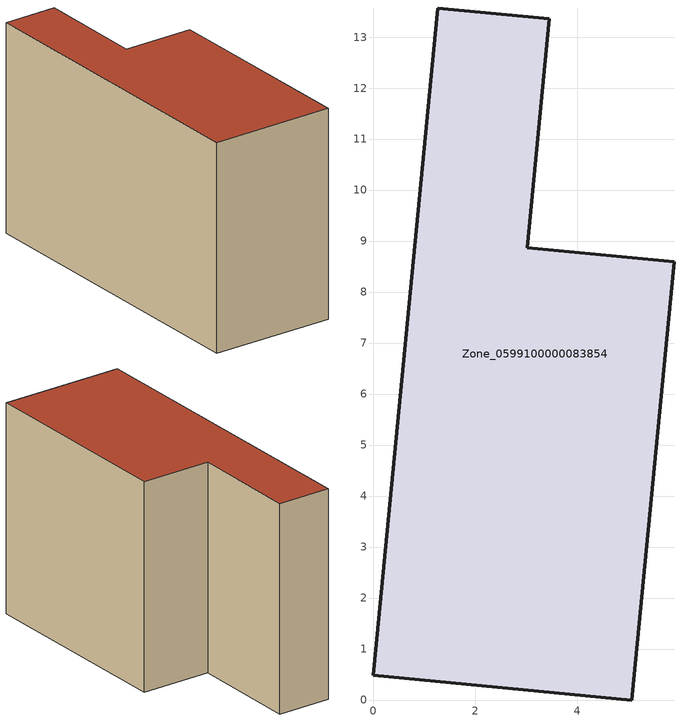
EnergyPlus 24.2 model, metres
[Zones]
Zone_0599100000083854
 floor ground (C_G): 0,0.49 1.27,13.57 3.46,13.36 3.02,8.87 5.91,8.59 5.07,0 z0
 wall outside (C_F): 1.27,13.57 0,0.49 5.07,0 5.91,8.59 3.02,8.87 3.46,13.36 1.27,13.57 z0:8.55
 roof outside (C_R): 0,0.49 5.07,0 5.91,8.59 3.02,8.87 3.46,13.36 1.27,13.57 z8.55
[BUILDING]
Pand.0599100000083854: North Axis=0; Terrain=City; Loads Convergence Tolerance Value=0.04; Temperature Convergence Tolerance Value=0.4; Solar Distribution=FullExterior; Maximum Number of Warmup Days=25; Minimum Number of Warmup Days=1
[Site:Location]
Rotterdam.The.Hague.AP_ZH_NLD Design_Conditions: Latitude=51.96; Longitude=4.45; Time Zone=1; Elevation=-4.5
[SITE:GROUNDTEMPERATURE:BUILDINGSURFACE]
18, 18, 18, 18, 18, 18, 18, 18, 18, 18, 18, 18
[MATERIAL] Thermal Absorptance=0.9; Solar Absorptance=0.7; Visible Absorptance=0.7
Name | Roughness | Thickness | Conductivity | Density | Specific Heat
G.TI.1975-1991 | MediumSmooth | 0.15 | 0.288461 | 540 | 1210
F.TI.1975-1991 | Rough | 0.3 | 0.230769 | 1920 | 840
R.TI.1975-1991 | MediumRough | 0.2 | 0.153846 | 1500 | 1000
[CONSTRUCTION]
C_G: G.TI.1975-1991
C_F: F.TI.1975-1991
C_R: R.TI.1975-1991
[ZONE]
Zone_0599100000083854: Type=1; Multiplier=1; Ceiling Height=Autocalculate; Volume=Autocalculate; Floor Area=autocalculate; Part of Total Floor Area=Yes
[ZONEINFILTRATION:DESIGNFLOWRATE]
Infil_Zone_0599100000083854: Zone or ZoneList or Space or SpaceList=Zone_0599100000083854; Schedule=AlwaysOn; Design Flow Rate Calculation Method=Flow/Area; Flow Rate per Floor Area=0.003; Constant Term Coefficient=1; Temperature Term Coefficient=0; Velocity Term Coefficient=0; Velocity Squared Term Coefficient=0
[HVACTEMPLATE:ZONE:IDEALLOADSAIRSYSTEM]
Zone_0599100000083854: Maximum Heating Supply Air Temperature=50; Minimum Cooling Supply Air Temperature=13; Maximum Heating Supply Air Humidity Ratio=0.0156; Minimum Cooling Supply Air Humidity Ratio=0.0077; Heating Limit=NoLimit; Cooling Limit=NoLimit; Dehumidification Control Type=ConstantSensibleHeatRatio; Cooling Sensible Heat Ratio=0.7; Dehumidification Setpoint=60; Humidification Control Type=None; Humidification Setpoint=30; Outdoor Air Method=None; Outdoor Air Flow Rate per Person=0.00944; Outdoor Air Flow Rate per Zone Floor Area=0; Outdoor Air Flow Rate per Zone=0; Demand Controlled Ventilation Type=None; Outdoor Air Economizer Type=NoEconomizer; Heat Recovery Type=None; Sensible Heat Recovery Effectiveness=0.7; Latent Heat Recovery Effectiveness=0.65
[ZONECONTROL:THERMOSTAT]
ThermostatControl_Zone_0599100000083854: Zone or ZoneList=Zone_0599100000083854; Control Type Schedule=DualSetpointControlType; Control 1=Thermostat_Zone_0599100000083854; Temperature Difference Between Cutout And Setpoint=0
[THERMOSTATSETPOINT:DUALSETPOINT]
Thermostat_Zone_0599100000083854: Heating Setpoint Temperature Schedule=HeatingSetpoint_Zone_0599100000083854; Cooling Setpoint Temperature Schedule=CoolingSetpoint_Zone_0599100000083854
[SCHEDULE:COMPACT]
HeatingSetpoint_Zone_0599100000083854: Through: 12/31, For: AllDays, Until: 24:00, 21
CoolingSetpoint_Zone_0599100000083854: Through: 12/31, For: AllDays, Until: 24:00, 24
DualSetpointControlType: Through: 12/31, For: AllDays, Until: 24:00, 4
AlwaysOn: Through: 12/31, For: AllDays, Until: 24:00, 1
